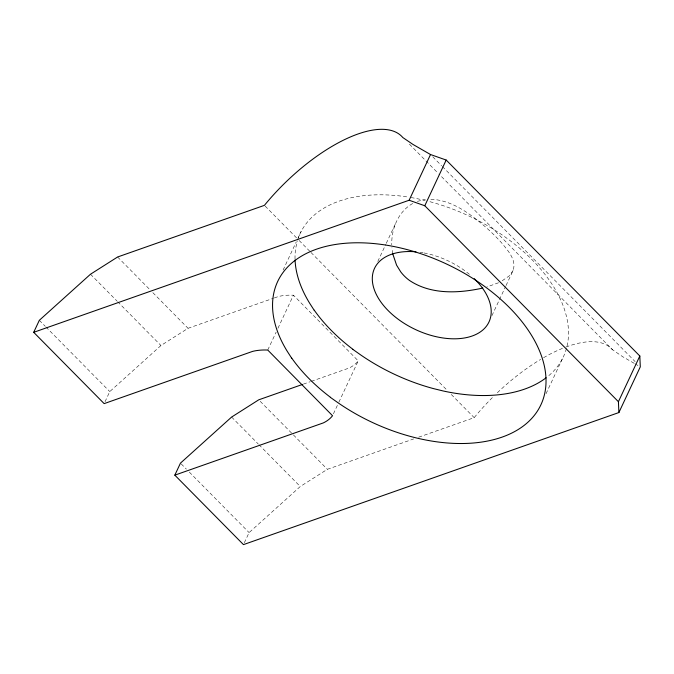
<?xml version="1.0" encoding="UTF-8"?>
<svg xmlns="http://www.w3.org/2000/svg" width="674" height="674" viewBox="0 0 674 674"><rect width="100%" height="100%" fill="white"/><g stroke="black" fill="none" stroke-linecap="round" stroke-linejoin="round"><path stroke-width="0.51" stroke-dasharray="3.37 2.53" d="M506.039 285.549L513.091 270.501C516.781 260.038 507.901 250.543 501.81 243.103A56.372 12.646 39.3 0 0 487.664 228.882C471.236 214.509 451.917 199.327 429.001 199.192M412.724 203.472C398.3 211.518 391.333 228.806 391.754 244.772M283.097 270.038L296.307 241.814M298.077 238.048L301.16 231.468M546.05 393.683L562.352 358.871M105.018 401.763L109.778 391.594L160.943 345.526L188.054 328.297L273.332 298.296M267.747 350.05L276.163 332.088M277.932 328.305L293.434 295.212L358.223 360.876L338.289 403.423M244.333 542.772L249.102 532.595L300.267 486.527L327.379 469.298L413.676 438.934M377.785 261.436L385.823 244.291M386.269 243.339L396.085 222.395M333.419 413.828L337.851 404.375M491.936 315.643L505.593 286.492M513.091 270.501L509.359 275.818L501.136 281.496M498.566 282.743L486.721 287.04M417.332 201.391L425.378 199.445M274.318 297.942L278.286 296.552A55.546 33.43 25.1 0 1 293.434 295.212M303.359 384.129L310.301 381.686M311.287 381.341L348.972 368.088A55.546 33.43 25.1 0 0 358.223 360.876M418.638 437.19L474.184 417.653A117.512 49.034 -44.7 0 1 493.267 396.716M634.175 363.32L622.81 356.782L612.573 349.814L438.934 174.01M635.051 363.825L638.548 365.839M432.75 156.789L441.613 165.753M442.346 166.503L635.127 361.609M409.388 144.11L438.26 173.395M265.152 206.092L298.388 239.733M299.13 240.483L310.209 251.697M310.95 252.447L446.854 389.993M451.285 394.475L474.184 417.653M117.605 256.996L149.898 289.677M152.829 292.642L188.054 328.297M260.215 401.325L292.685 434.191M293.426 434.932L327.379 469.298M90.493 274.225L116.914 300.958M117.647 301.708L160.943 345.526M231.62 417.054L258.193 443.947M258.934 444.697L300.267 486.527M39.328 320.302L45.2 326.241M45.933 326.983L109.778 391.594M181.196 463.881L186.361 469.104M189.318 472.095L249.102 532.595M392.723 253.769L391.923 247.729M565.899 347.043A117.512 49.034 -44.7 0 1 612.573 349.814M497.361 392.74A117.512 49.034 -44.7 0 1 540.683 359.385M543.573 357.692A117.512 49.034 -44.7 0 1 563.22 348.07M420.003 252.295A63.196 38.03 25.1 0 1 423.07 252.775M424.098 252.969A63.196 38.03 25.1 0 1 470.452 275.194M566.455 348.45A145.34 87.468 25.1 0 1 547.591 376.631M295.035 259.018A145.34 87.468 25.1 0 1 295.583 248.984L296.787 242.876A145.34 87.468 25.1 0 1 297.335 240.904M297.638 239.919A145.34 87.468 25.1 0 1 409.051 197.212M410.938 197.524A145.34 87.468 25.1 0 1 425.176 200.49M429.953 201.711A145.34 87.468 25.1 0 1 566.724 347.455"/><path stroke-width="1.01" d="M174.827 475.153L323.276 422.927A55.546 33.43 25.1 0 0 332.535 415.715L267.747 350.05A55.546 33.43 25.1 0 0 252.598 351.39L104.15 403.616L33.7 332.316L39.328 320.302L90.493 274.225L117.605 256.996L264.41 205.351A117.512 49.034 -44.7 0 1 402.799 137.521L413.044 144.48L430.534 154.54L446.188 160.041L639.82 356.007L640.3 366.841L618.892 412.547L243.466 544.617L174.827 475.153L180.463 463.131L231.62 417.054L258.732 399.825L302.365 384.483M33.7 332.316L409.126 200.245L430.534 154.54M618.892 412.547L618.412 401.704L424.788 205.747L446.188 160.041M618.412 401.704L639.82 356.007M482.803 288.068C458.564 293.392 430.829 294.816 409.362 280.359A49.724 44.459 -21.2 0 1 400.777 271.942L396.59 265.177L392.723 253.769M409.126 200.245L424.788 205.747M352.797 349.351L360.826 355.021A145.34 87.468 25.1 0 0 433.559 388.628L443.096 390.954A145.34 87.468 25.1 0 0 546.117 377.785M330.327 397.331L338.356 403.001A145.34 87.468 25.1 0 0 543.084 399.37A145.34 87.468 25.1 0 0 391.619 246.077A145.34 87.468 25.1 0 0 287.183 351.205L291.724 358.265M314.194 310.284L309.652 303.224A145.34 87.468 25.1 0 1 295.069 259.953M330.378 397.239A145.34 87.468 25.1 0 1 291.775 358.164M474.235 278.648A63.196 38.03 25.1 0 1 465.624 337.767A63.196 38.03 25.1 0 1 377.895 297.386A63.196 38.03 25.1 0 1 415.968 251.832M352.847 349.25A145.34 87.468 25.1 0 1 314.244 310.183"/></g></svg>
